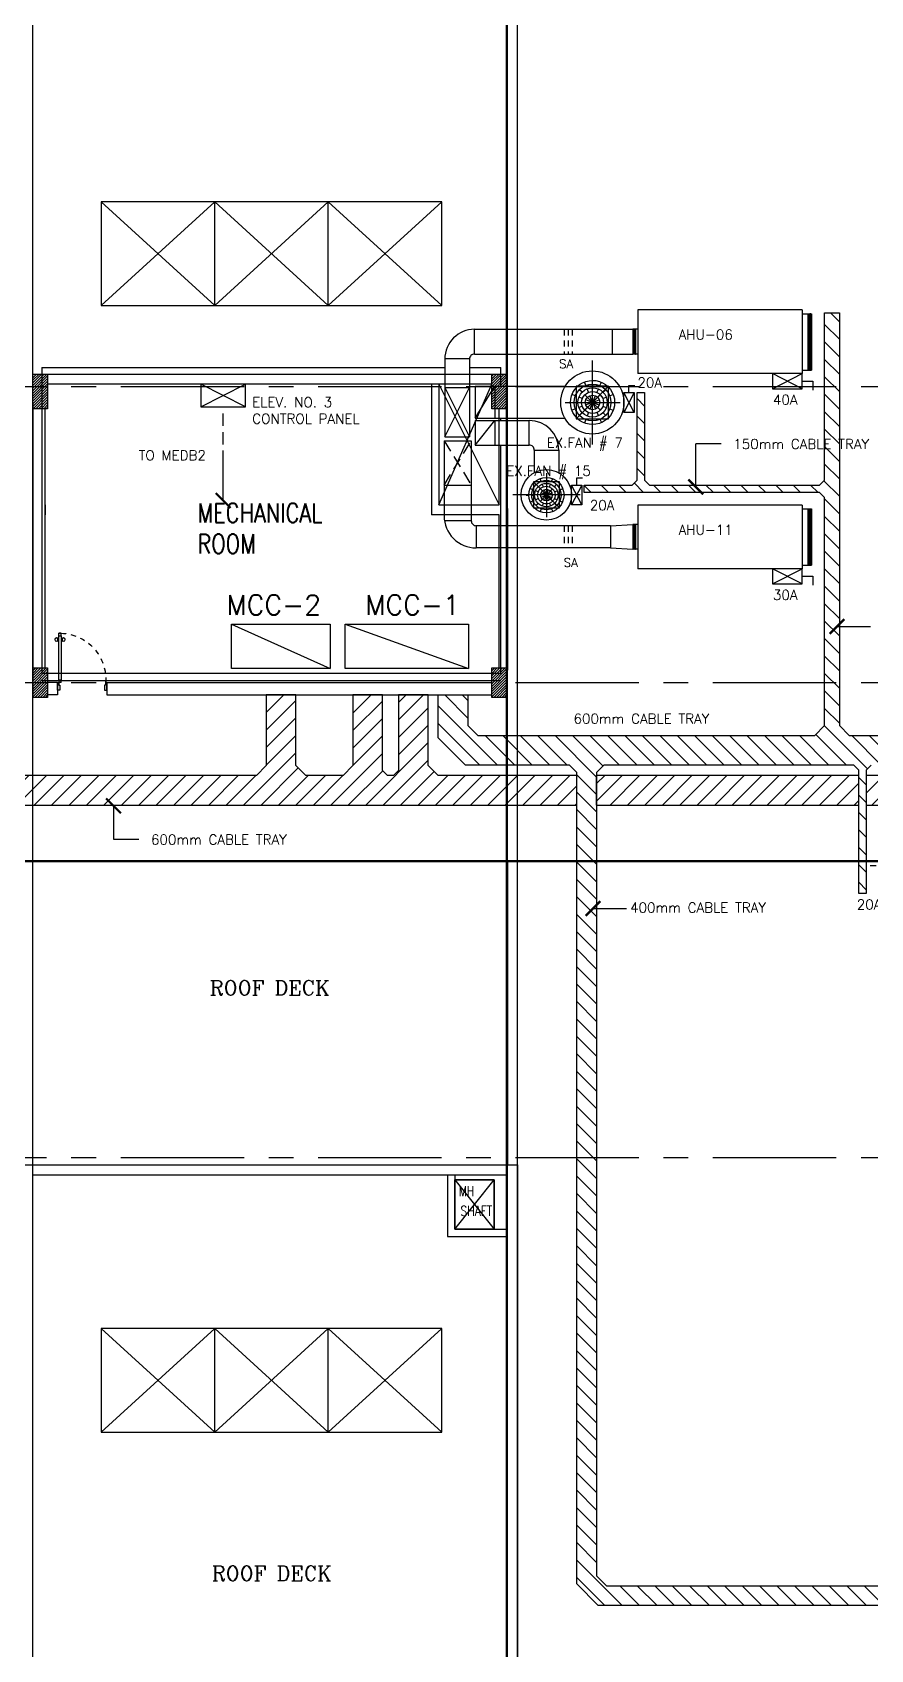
# Model space of a CAD drawing. Extents: x 88808.2 to 88901.9, y 39921.6 to 40000.1.
# Drawn here: x 88851.14 to 88868.13, y 39940.11 to 39972.87 of the extents above; entities that cross this region are included whole.
import ezdxf
from ezdxf.enums import TextEntityAlignment as Align

# ---------------------------------------------------------------- set-up
doc = ezdxf.new("R2010")
doc.units = 0
doc.header["$MEASUREMENT"] = 0
for name, pattern in [('CENTERX2', [4, 2.5, -0.5, 0.5, -0.5]), ('HIDDEN', [0.375, 0.25, -0.125]), ('HIDDEN2', [0.1875, 0.125, -0.0625])]:
    doc.linetypes.add(name, pattern=pattern)
doc.layers.get('0').update_dxf_attribs({"color": 9, "linetype": 'CONTINUOUS'})
for name, color, linetype in [('AXES', 11, 'CENTERX2'), ('COL', 9, 'CONTINUOUS'), ('DOOR', 9, 'CONTINUOUS'), ('DOOR-NO', 11, 'CONTINUOUS'), ('DUCT', 11, 'CONTINUOUS'), ('E-HATCH', 11, 'CONTINUOUS'), ('E-SOCKETS', 4, 'CONTINUOUS'), ('E-TRAY', 2, 'CONTINUOUS'), ('EJ', 9, 'CONTINUOUS'), ('EXDUCT', 11, 'CONTINUOUS'), ('HAT', 9, 'CONTINUOUS'), ('PSUPPLY', 11, 'HIDDEN'), ('RM-NAME', 2, 'CONTINUOUS'), ('ROOF', 9, 'CONTINUOUS'), ('ROOF1', 11, 'CONTINUOUS'), ('SAD', 11, 'CONTINUOUS'), ('SHAFT', 9, 'CONTINUOUS'), ('TEXT-AC', 2, 'CONTINUOUS'), ('TXT', 6, 'CONTINUOUS'), ('WALL', 9, 'CONTINUOUS'), ('WIN', 9, 'CONTINUOUS')]:
    doc.layers.add(name, color=color, linetype=linetype)
doc.styles.add('ROMANC', font='romanc', dxfattribs={"height": 0.1})
doc.styles.add('ROMANS', font='ROMANS.shx')
doc.dimstyles.new('STANDARD in', dxfattribs={"dimtxt": 0.24, "dimasz": 0.1, "dimexe": 0.07, "dimexo": 0.07, "dimgap": 0.05, "dimtad": 1, "dimdec": 3, "dimzin": 0, "dimdsep": 46, "dimtxsty": 'ROMANS', "dimblk": 'ARCHTICK', "dimcen": 0.05, "dimdle": 0.05, "dimclrd": 4, "dimclre": 4, "dimclrt": 2, "dimadec": 0, "dimazin": 0, "dimtfac": 1, "dimtdec": 3, "dimtmove": 2, "dimatfit": 3, "dimldrblk": 'ARCHTICK', "dimfxl": 0, "dimtolj": 1, "dimtzin": 0, "dimarcsym": 0})
pattern_1 = [(45, (0, 0), (-0.1767766952966369, 0.1767766952966369), [])]

# ---------------------------------------------------------------- blocks, each defined once
blk = doc.blocks.new('C11')
at = {"layer": 'HAT'}
h = blk.add_hatch(dxfattribs=at)
h.set_pattern_fill('ANSI31', color=256, scale=300, style=0)
h.set_pattern_definition([(45, (-248556.1822811713, -75061.0053373936), (-26.51650429449553, 26.51650429449553), [])])
h.paths.add_polyline_path([(300.0000000000291, 700), (-2.91038304567337e-11, 700), (0, 349.9999999998981), (300.0000000000291, 349.9999999998981)])
h.paths.add_polyline_path([(300, 349.9999999998981), (-2.91038304567337e-11, 349.9999999998981), (-2.91038304567337e-11, 0), (300.0000000000291, 0)])
at = {"layer": 'COL'}
blk.add_lwpolyline([(300.0000000000291, 700), (299.9999999999709, 0), (0, 0), (0, 700)], close=True, dxfattribs=at)
blk = doc.blocks.new('STL-DR')
at = {"layer": 'DOOR', "color": 0, "linetype": 'ByBlock'}
blk.add_line((0, -150), (0, 0), dxfattribs=at)
at = {"layer": 'DOOR', "linetype": 'ByBlock'}
for p, q in [((50, 0), (0, 0)), ((50, -100), (50, 0)), ((0, -150), (25, -150)), ((25, -150), (25, -100)), ((25, -100), (50, -100)), ((25, -200), (25, -150)), ((75, -150), (25, -150)), ((25, -200), (25, -1100)), ((75, -200), (25, -200)), ((75, -150), (75, -200)), ((75, -1100), (75, -200)), ((950.0000000160071, -0.0006326885195448995), (1000.000000016007, -0.0006326885195448995)), ((950.0000000160071, -100.0006326885195), (950.0000000160071, -0.0006326885195448995)), ((975.0000000160071, -100.0006326885195), (950.0000000160071, -100.0006326885195)), ((975.0000000160071, -150.0006326885195), (975.0000000160071, -100.0006326885195)), ((1000.000000016007, -150.0006326885195), (975.0000000160071, -150.0006326885195)), ((1000.000000016007, -0.0006326885195448995), (999.9990509967902, -150.0006326855219)), ((25, -977.6424572214019), (17.79999999993015, -977.6424572214019)), ((17.79999999993015, -977.6424572214019), (17.79999999993015, -1067.642457221402)), ((75, -977.6424572214019), (82.20000000006985, -977.6424572214019)), ((82.20000000006985, -977.6424572214019), (82.20000000006985, -1067.642457221402)), ((8.79999999993015, -1055.042457221396), (8.79999999993015, -990.2424572214077)), ((17.79999999993015, -990.2424572214077), (8.79999999993015, -990.2424572214077)), ((17.79999999993015, -1055.042457221396), (8.79999999993015, -1055.042457221396)), ((17.79999999993015, -1055.042457221396), (17.79999999993015, -990.2424572214077)), ((25, -1067.642457221402), (17.79999999993015, -1067.642457221402)), ((25, -1100), (25, -1150)), ((25, -1100), (75, -1100)), ((75, -1150), (25, -1150)), ((25, -1150), (75, -1150)), ((75, -1067.642457221402), (82.20000000006985, -1067.642457221402)), ((75, -1100), (74.99999999947613, -1150.000000000029)), ((82.20000000006985, -1055.042457221396), (82.20000000006985, -990.2424572214077)), ((82.20000000006985, -990.2424572214077), (91.20000000006985, -990.2424572214077)), ((82.20000000006985, -1055.042457221396), (91.20000000006985, -1055.042457221396)), ((91.20000000006985, -1055.042457221396), (91.20000000006985, -990.2424572214077))]:
    blk.add_line(p, q, dxfattribs=at)
for centre in [(-23.53094421501737, -1022.642457221402), (123.5309442149592, -1022.642457221402)]:
    blk.add_circle(centre, 32.39999999998526, dxfattribs=at)
at = {"layer": 'DOOR', "linetype": 'HIDDEN', "ltscale": 0.5}
blk.add_arc((50.00000000052387, -222.5000458554423), 927.8368202103898, 271.5439868647686, 4.481552091093287, dxfattribs=at)
at = {"layer": 'WALL'}
for p, q in [((0, 0), (-0.0009490192169323564, -149.9999999970023)), ((0, 0), (0, -150.0000000002328)), ((1000, 0), (1000, -150.0000000002328))]:
    blk.add_line(p, q, dxfattribs=at)

msp = doc.modelspace()

# ---------------------------------------------------------------- hatches: boundary and pattern name
at = {"layer": 'DOOR-NO'}
h = msp.add_hatch(dxfattribs=at)
h.set_pattern_fill('ANSI37', color=11, scale=100, angle=180, style=0)
h.set_pattern_definition([(225.0000004168816, (88857.81323463088, 40126.0269487162), (0.008838834670166067, -0.008838834798788048), []), (314.9999995831184, (88857.81323463088, 40126.0269487162), (0.008838834670166074, 0.008838834798788041), [])])
h.paths.add_polyline_path([(88863.35809041101, 39966.86032951705), (88863.30809041155, 39966.86032951705), (88863.30809041155, 39966.3543295151), (88863.35809041101, 39966.3543295151)])
h = msp.add_hatch(dxfattribs=at)
h.set_pattern_fill('ANSI37', color=11, scale=100, angle=180, style=0)
h.set_pattern_definition([(225.0000004168816, (88857.81323463088, 40122.07287306826), (0.008838834670166067, -0.008838834798788048), []), (314.9999995831184, (88857.81323463088, 40122.07287306826), (0.008838834670166074, 0.008838834798788041), [])])
h.paths.add_polyline_path([(88863.35809041101, 39962.90625386911), (88863.30809041155, 39962.90625386911), (88863.30809041155, 39962.40025386717), (88863.35809041101, 39962.40025386717)])
at = {"layer": 'E-HATCH', "linetype": 'Continuous'}
h = msp.add_hatch(dxfattribs=at)
h.set_pattern_fill('ANSI31', color=256, scale=2, style=0)
h.set_pattern_definition(pattern_1)
h.paths.add_polyline_path([(88858.33625803418, 39957.81850038764), (88858.23625803417, 39957.91850038763), (88858.23625803417, 39959.44956244052), (88857.63625803417, 39959.44956244052), (88857.63625803411, 39958.01850038758), (88857.43625803415, 39957.81850038764), (88856.67891338178, 39957.81850038763), (88856.4789133818, 39958.0185003876), (88856.47891338178, 39959.44956244052), (88855.87891338178, 39959.44956244052), (88855.87891338176, 39958.01850038762), (88855.67891338178, 39957.81850038763), (88850.26457058503, 39957.81850038763), (88849.96457058503, 39958.11850038762), (88849.96457058504, 39968.69467514921), (88849.63883465373, 39969.02041108052), (88845.46961156889, 39969.02041108051), (88845.4696115689, 39968.72041108052), (88849.51457058503, 39968.7204110805), (88849.66457058504, 39968.57041108049), (88849.66457058504, 39958.11850038762), (88849.36457058504, 39957.81850038763), (88841.15436712197, 39957.81850038763), (88841.05436712196, 39957.91850038761), (88841.05436712196, 39961.44229156343), (88840.90436712196, 39961.44229156343), (88840.90436712197, 39957.91850038763), (88840.80436712195, 39957.81850038763), (88836.3219243532, 39957.81850038763), (88836.22192435319, 39957.91850038764), (88836.22192435319, 39959.48082335661), (88836.0719243532, 39959.48082335661), (88836.0719243532, 39957.91850038763), (88835.97192435317, 39957.81850038762), (88830.6501744231, 39957.81850038763), (88830.45017442311, 39958.01850038764), (88830.45017442312, 39965.44347940561), (88830.05017442313, 39965.44347940561), (88830.05017442314, 39958.01850038762), (88829.65017442315, 39957.61850038762), (88823.75195468609, 39957.61850038762), (88823.55195468607, 39957.81850038761), (88823.55195468613, 39976.09239036471), (88823.15195468614, 39976.09239036471), (88823.15195468618, 39957.65281496257), (88823.58626926116, 39957.21850038761), (88840.34791398382, 39957.21850038762), (88840.44791398382, 39957.11850038762), (88840.44791398382, 39953.9044316287), (88840.34791398383, 39953.80443162871), (88834.4024032548, 39953.80443162868), (88834.21453528912, 39953.616563663), (88834.21453528915, 39951.09124123731), (88834.36453528913, 39951.09124123731), (88834.36453528915, 39953.55443162868), (88834.46453528914, 39953.65443162867), (88837.91193010478, 39953.6544316287), (88838.01193010477, 39953.55443162868), (88838.01193010478, 39952.53130537448), (88838.16193010476, 39952.53130537448), (88838.16193010478, 39953.55443162868), (88838.26193010477, 39953.65443162869), (88840.34791398383, 39953.65443162873), (88840.44791398382, 39953.55443162871), (88840.44791398384, 39952.65165092549), (88840.59791398382, 39952.65165092549), (88840.59791398382, 39957.11850038764), (88840.69791398382, 39957.21850038762), (88849.36457058504, 39957.21850038762), (88849.66457058504, 39956.9185003876), (88849.66457058502, 39952.02528535468), (88849.51457058504, 39951.8752853547), (88847.47559725514, 39951.87528535468), (88847.47559725514, 39951.57528535468), (88849.51457058504, 39951.57528535472), (88849.66457058504, 39951.42528535473), (88849.66457058504, 39945.59063363205), (88849.46457058504, 39945.39063363204), (88845.81085035842, 39945.39063363205), (88845.66085035841, 39945.54063363204), (88845.6608503584, 39946.75530157794), (88845.3608503584, 39946.75530157794), (88845.36085035844, 39945.54063363204), (88845.11085035844, 39945.29063363204), (88831.66369850321, 39945.29063363202), (88831.51369850321, 39945.44063363202), (88831.5136985032, 39946.73384207536), (88831.2136985032, 39946.73384207536), (88831.21369850324, 39945.31636956328), (88831.53943443448, 39944.99063363204), (88849.63025600999, 39944.99063363203), (88850.06457058503, 39945.4249482071), (88850.06457058503, 39956.9185003876), (88850.36457058505, 39957.21850038764), (88862.172914931, 39957.21850038764), (88862.172914931, 39957.81850038761), (88859.36039222652, 39957.81850038761), (88859.16039222653, 39958.0185003876), (88859.16039222655, 39959.44956244051), (88858.56039222654, 39959.44956244052), (88858.56039222651, 39957.91850038763), (88858.46039222651, 39957.81850038764)])
h = msp.add_hatch(dxfattribs=at)
h.set_pattern_fill('ANSI31', color=256, scale=2, angle=90, style=0)
h.set_pattern_definition([(135, (0, 0), (-0.1767766952966369, -0.1767766952966369), [])])
h.paths.add_polyline_path([(88867.88666394423, 39957.92911788131), (88867.78666394422, 39958.02911788131), (88862.722914931, 39958.02911788131), (88862.572914931, 39957.87911788132), (88862.57291493102, 39957.21850038764), (88862.572914931, 39941.60585656758), (88862.77291493099, 39941.40585656757), (88874.8145939299, 39941.40585656757), (88874.9645939299, 39941.55585656757), (88874.9645939299, 39944.61825681263), (88875.26459392991, 39944.61825681263), (88875.2645939299, 39941.55585656757), (88875.4145939299, 39941.40585656757), (88886.2788082541, 39941.40585656757), (88886.52880825412, 39941.15585656757), (88887.0935437024, 39941.15585656757), (88887.19354370241, 39941.25585656756), (88887.19354370241, 39945.91063090294), (88887.0935437024, 39946.01063090293), (88884.69517816484, 39946.01063090296), (88884.69517816484, 39946.16063090294), (88887.0935437024, 39946.16063090295), (88887.19354370241, 39946.26063090293), (88887.1935437024, 39950.76679654349), (88887.0935437024, 39950.86679654349), (88885.05946483031, 39950.86679654351), (88885.05946483031, 39951.01679654352), (88887.15567573674, 39951.01679654352), (88887.34354370242, 39950.82892857786), (88887.3435437024, 39941.1937245332), (88887.1556757368, 39941.00585656757), (88886.42880825413, 39941.00585656756), (88862.60722950606, 39941.00585656757), (88862.17291493098, 39941.44017114265), (88862.172914931, 39957.21850038764), (88862.172914931, 39957.87911788131), (88862.02291493103, 39958.02911788131), (88859.9157809108, 39958.02911788131), (88859.36430904824, 39958.58058974391), (88859.36430904825, 39959.44956244052), (88859.96430904826, 39959.44956244052), (88859.96430904826, 39958.8291178813), (88860.16430904822, 39958.62911788132), (88866.9925046903, 39958.62911788133), (88867.19250469029, 39958.82911788133), (88867.19250469029, 39963.45333200121), (88867.09250469028, 39963.55333200121), (88862.32275487354, 39963.55333200121), (88862.32275487354, 39963.70333200121), (88863.2925977229, 39963.70333200122), (88863.39259772291, 39963.80333200123), (88863.39259772291, 39965.5755340391), (88863.54259772292, 39965.57553403909), (88863.5425977229, 39963.80333200121), (88863.64259772291, 39963.70333200122), (88867.0925046903, 39963.70333200121), (88867.19250469029, 39963.80333200121), (88867.19250469029, 39967.18829264169), (88867.4925046903, 39967.18829264169), (88867.4925046903, 39958.82911788133), (88867.6925046903, 39958.62911788132), (88886.9229152844, 39958.62911788131), (88887.07291528441, 39958.77911788131), (88887.07291528441, 39964.62858373734), (88886.92291528443, 39964.77858373734), (88886.69368503209, 39964.77858373734), (88886.69368503209, 39965.07858373735), (88886.92291528443, 39965.07858373735), (88887.07291528443, 39965.22858373735), (88887.07291528444, 39972.2174695904), (88886.7729152844, 39972.51746959042), (88885.0423424899, 39972.51746959042), (88885.04234248992, 39972.81746959042), (88886.89717935308, 39972.81746959042), (88887.37291528436, 39972.34173365917), (88887.3729152844, 39958.77911788131), (88887.52291528438, 39958.62911788132), (88894.0459882332, 39958.62911788132), (88894.0459882332, 39958.02911788131), (88868.13666394423, 39958.02911788131), (88868.03666394422, 39957.92911788131), (88868.03666394422, 39955.43095238914), (88867.88666394421, 39955.43095238915)])
h = msp.add_hatch(dxfattribs=at)
h.set_pattern_fill('ANSI31', color=256, scale=2, style=0)
h.set_pattern_definition(pattern_1)
h.paths.add_polyline_path([(88862.57291493102, 39957.81850038761), (88862.57291493102, 39957.21850038764), (88867.88666394421, 39957.21850038763), (88867.88666394421, 39957.81850038761)])
h = msp.add_hatch(dxfattribs=at)
h.set_pattern_fill('ANSI31', color=256, scale=2, style=0)
h.set_pattern_definition(pattern_1)
h.paths.add_polyline_path([(88868.03666394422, 39957.21850038763), (88880.14502051628, 39957.21850038762), (88880.34502051628, 39957.01850038762), (88880.34502051628, 39955.66369563985), (88880.9450205163, 39955.66369563984), (88880.9450205163, 39957.26702852505), (88880.39354865371, 39957.81850038762), (88868.03666394422, 39957.81850038761)])
at = {"layer": 'HAT'}
h = msp.add_hatch(dxfattribs=at)
h.set_pattern_fill('ANSI31', color=256, scale=0.3, style=0)
h.set_pattern_definition([(45, (88611.89407616858, 39890.18855710312), (-0.02651650429449553, 0.02651650429449554), [])])
h.paths.add_polyline_path([(88860.75025844976, 39965.94956244052), (88860.45025844975, 39965.94956244052), (88860.45025844975, 39965.59956244052), (88860.75025844976, 39965.59956244052)])
h.paths.add_polyline_path([(88860.75025844976, 39965.59956244052), (88860.45025844975, 39965.59956244052), (88860.45025844975, 39965.24956244052), (88860.75025844976, 39965.24956244052)])
h = msp.add_hatch(dxfattribs=at)
h.set_pattern_fill('ANSI31', color=256, scale=0.3, style=0)
h.set_pattern_definition([(45, (88602.27407616859, 39904.68855710313), (-0.02651650429449553, 0.02651650429449554), [])])
h.paths.add_polyline_path([(88851.45025844975, 39959.99956244052), (88851.15025844975, 39959.99956244052), (88851.15025844975, 39959.69956244052), (88851.45025844975, 39959.69956244052)])
h.paths.add_polyline_path([(88851.45025844975, 39959.69956244052), (88851.15025844975, 39959.69956244052), (88851.15025844975, 39959.39956244052), (88851.45025844975, 39959.39956244052)])
h = msp.add_hatch(dxfattribs=at)
h.set_pattern_fill('ANSI31', color=256, scale=0.3, style=0)
h.set_pattern_definition([(45, (88611.57407616857, 39904.68855710313), (-0.02651650429449553, 0.02651650429449554), [])])
h.paths.add_polyline_path([(88860.75025844974, 39959.99956244052), (88860.45025844974, 39959.99956244052), (88860.45025844974, 39959.69956244052), (88860.75025844974, 39959.69956244052)])
h.paths.add_polyline_path([(88860.75025844974, 39959.69956244052), (88860.45025844974, 39959.69956244052), (88860.45025844974, 39959.39956244052), (88860.75025844974, 39959.39956244052)])

# ---------------------------------------------------------------- linework, layer by layer
at = {"layer": 'AXES'}
for p, q in [((88851.15025844975, 39921.61526879654), (88851.15025844975, 39999.07794392369)), ((88860.75025844974, 39921.61526879654), (88860.75025844974, 39999.07794392369)), ((88860.77025844975, 39921.61526879654), (88860.77025844975, 39999.07794392369)), ((88808.93025844975, 39965.69956244052), (88876.97025844976, 39965.69956244052)), ((88808.93025844975, 39959.69956244052), (88876.97025844976, 39959.69956244052)), ((88809.28025844975, 39956.09956244052), (88876.97025844976, 39956.09956244052)), ((88809.28025844975, 39956.07956244052), (88876.97025844976, 39956.07956244052)), ((88808.93025844975, 39950.07956244052), (88876.97025844976, 39950.07956244052))]:
    msp.add_line(p, q, dxfattribs=at)
at = {"layer": 'COL'}
for p, q in [((88851.45025844975, 39965.94956244052), (88860.75025844976, 39965.94956244051)), ((88860.45025844975, 39965.74956244051), (88851.45025844975, 39965.74956244052)), ((88860.60025844976, 39963.09956244052), (88859.22525844975, 39963.09956244052)), ((88859.37525844976, 39963.29956244052), (88860.60025844975, 39963.29956244052))]:
    msp.add_line(p, q, dxfattribs=at)
for points in [[(88860.75025844976, 39965.94956244052), (88860.75025844976, 39965.24956244052), (88860.45025844975, 39965.24956244052), (88860.45025844975, 39965.94956244052)], [(88851.45025844975, 39959.99956244052), (88851.45025844975, 39959.39956244052), (88851.15025844975, 39959.39956244052), (88851.15025844975, 39959.99956244052)], [(88860.75025844974, 39959.99956244052), (88860.75025844974, 39959.39956244052), (88860.45025844974, 39959.39956244052), (88860.45025844974, 39959.99956244052)]]:
    msp.add_lwpolyline(points, close=True, dxfattribs=at)
at = {"layer": 'DOOR', "color": 0, "linetype": 'Continuous'}
for p, q in [((88850.93025844975, 39949.92956244051), (88860.97025844974, 39949.92956244051)), ((88851.15025844966, 39949.72956244052), (88860.75025844974, 39949.72956244051))]:
    msp.add_line(p, q, dxfattribs=at)
at = {"layer": 'DOOR-NO'}
for p, q in [((88866.73809037481, 39967.25232951855), (88863.40809041048, 39967.25232951855)), ((88863.40809041048, 39967.25232951855), (88863.40809041048, 39965.9623295136)), ((88866.73809037481, 39967.25232951855), (88866.73809037481, 39965.9623295136)), ((88866.73809037481, 39967.17409734197), (88866.92720918427, 39967.17409734197)), ((88866.85066096496, 39967.17409734197), (88866.85066096496, 39966.03156542025)), ((88866.88218088009, 39967.17409734197), (88866.88218088009, 39966.03156542025)), ((88866.90019206551, 39967.18309361191), (88866.90019206551, 39966.04056169019)), ((88866.92720918427, 39967.17409734197), (88866.92720918427, 39966.03156542025)), ((88866.73809037481, 39966.03156542025), (88866.92720918427, 39966.03156542025)), ((88866.73809037481, 39965.9623295136), (88863.40809041048, 39965.9623295136)), ((88866.73809037481, 39963.29825387062), (88863.40809041048, 39963.29825387062)), ((88863.40809041048, 39963.29825387062), (88863.40809041048, 39962.00825386566)), ((88866.73809037481, 39963.29825387062), (88866.73809037481, 39962.00825386566)), ((88866.73809037481, 39963.22002169403), (88866.92720918427, 39963.22002169403)), ((88866.85066096496, 39963.22002169403), (88866.85066096496, 39962.07748977231)), ((88866.88218088009, 39963.22002169403), (88866.88218088009, 39962.07748977231)), ((88866.90019206551, 39963.22901796397), (88866.90019206551, 39962.08648604225)), ((88866.92720918427, 39963.22002169403), (88866.92720918427, 39962.07748977231)), ((88866.73809037481, 39962.07748977231), (88866.92720918427, 39962.07748977231)), ((88866.73809037481, 39962.00825386566), (88863.40809041048, 39962.00825386566))]:
    msp.add_line(p, q, dxfattribs=at)
at = {"layer": 'DOOR-NO', "color": 3}
for p, q in [((88863.40809041048, 39966.86032951705), (88863.30809041155, 39966.86032951705)), ((88863.30809041155, 39966.86032951705), (88863.30809041155, 39966.3543295151)), ((88863.35809041101, 39966.86032951705), (88863.35809041101, 39966.3543295151)), ((88863.40809041048, 39966.3543295151), (88863.30809041155, 39966.3543295151)), ((88863.30809041155, 39962.90625386911), (88863.30809041155, 39962.40025386717)), ((88863.40809041048, 39962.90625386911), (88863.30809041155, 39962.90625386911)), ((88863.35809041101, 39962.90625386911), (88863.35809041101, 39962.40025386717)), ((88863.40809041048, 39962.40025386717), (88863.30809041155, 39962.40025386717))]:
    msp.add_line(p, q, dxfattribs=at)
at = {"layer": 'DUCT'}
for p, q in [((88860.09838230719, 39966.85732951704), (88862.8970437982, 39966.85732951704)), ((88860.09838230719, 39966.35732951511), (88860.09838230719, 39966.85732951704)), ((88862.8970437982, 39966.85732951704), (88863.30809041155, 39966.86032951705)), ((88862.8970437982, 39966.35732951511), (88862.8970437982, 39966.85732951704)), ((88860.09838230719, 39966.35732951511), (88862.8970437982, 39966.35732951511)), ((88862.8970437982, 39966.35732951511), (88863.30809041155, 39966.3543295151)), ((88859.99838230826, 39966.25732951473), (88859.49838231361, 39966.25732951473)), ((88860.11058268318, 39964.51137105428), (88860.5105826789, 39965.0113710562)), ((88860.11058268318, 39965.0113710562), (88861.2096948937, 39965.0113710562)), ((88860.11058268318, 39965.0113710562), (88860.11058268318, 39964.51137105428)), ((88860.5105826789, 39965.0113710562), (88860.5105826789, 39964.51137105428)), ((88861.2096948937, 39964.51137105428), (88861.2096948937, 39965.0113710562)), ((88860.11058268318, 39964.51137105428), (88861.2096948937, 39964.51137105428)), ((88861.30969489262, 39964.41137105389), (88861.80969488727, 39964.41137105389)), ((88861.30969489262, 39964.41137105389), (88861.30969489262, 39963.95189447061)), ((88861.80969488727, 39964.41137105389), (88861.80969488727, 39963.94698671137)), ((88860.03338534977, 39962.97825386939), (88859.49011680626, 39962.97825386939)), ((88860.1333853487, 39962.87825386901), (88860.13237842833, 39962.42825386728)), ((88862.85426507329, 39962.87825386901), (88860.1333853487, 39962.87825386901)), ((88862.85426507329, 39962.87825386901), (88863.30809041155, 39962.90625386911)), ((88862.85426507329, 39962.87825386901), (88862.85426507329, 39962.42825386728)), ((88862.85426507329, 39962.42825386728), (88860.13237842833, 39962.42825386728)), ((88862.85426507329, 39962.42825386728), (88863.30809041155, 39962.40025386717))]:
    msp.add_line(p, q, dxfattribs=at)
at = {"layer": 'DUCT', "color": 11}
for p, q in [((88862.48608688374, 39966.22826290286), (88862.48608688374, 39964.52656581481)), ((88862.81608688021, 39965.705535767), (88862.15608688728, 39965.705535767)), ((88862.15608688728, 39965.705535767), (88862.15608688728, 39965.04553576446)), ((88862.81608688021, 39965.705535767), (88862.15608688728, 39965.04553576446)), ((88862.35504261756, 39965.72177808244), (88862.32742393341, 39965.79150775218)), ((88862.49138662593, 39965.74765594932), (88862.49138662593, 39965.67265594903)), ((88862.63955115898, 39965.71688705334), (88862.66956213757, 39965.7856210556)), ((88862.81608688021, 39965.04553576446), (88862.81608688021, 39965.705535767)), ((88861.93946323918, 39965.37553576573), (88863.04769010801, 39965.37553576573)), ((88862.14413765418, 39965.5092951734), (88862.07401434048, 39965.53590044108)), ((88862.28438579054, 39965.45608406553), (88862.21426134389, 39965.48268976306)), ((88862.2784489675, 39965.58275052299), (88862.22444382122, 39965.63479426217)), ((88862.49138662593, 39965.37754652438), (88862.33245445951, 39965.53070645061)), ((88862.49138662593, 39965.37754652438), (88862.33245445951, 39965.22438659815)), ((88862.49138662593, 39965.37754652438), (88862.35451215185, 39965.42947764156)), ((88862.49138662593, 39965.37754652438), (88862.35451215185, 39965.32561540719)), ((88862.41028007805, 39965.58231851018), (88862.38266132468, 39965.65204835468)), ((88862.49138662593, 39965.37754652438), (88862.4378989484, 39965.51258837035)), ((88862.49138662593, 39965.37754652438), (88862.4378989484, 39965.2425046784)), ((88862.48972800691, 39965.37754652438), (88862.64866017333, 39965.53070645061)), ((88862.48972800691, 39965.37754652438), (88862.62660248099, 39965.42947764156)), ((88862.48972800691, 39965.37754652438), (88862.62660248099, 39965.32561540719)), ((88862.48972800691, 39965.37754652438), (88862.64866017333, 39965.22438659815)), ((88862.49138662593, 39965.37754652438), (88862.54951786603, 39965.51068422852)), ((88862.49138662593, 39965.37754652438), (88862.54951786603, 39965.24440882025)), ((88862.57952908351, 39965.5794187779), (88862.60954015091, 39965.64815298356)), ((88862.69672884232, 39965.45608406553), (88862.76685328897, 39965.48268976306)), ((88862.70266566536, 39965.58275052299), (88862.75667081162, 39965.63479426217)), ((88862.83697697868, 39965.5092951734), (88862.90710029237, 39965.53590044108)), ((88862.14413765418, 39965.24579787535), (88862.07401434048, 39965.21919260768)), ((88862.15608688728, 39965.04553576446), (88862.81608688021, 39965.04553576446)), ((88862.28438579054, 39965.29900898322), (88862.21426134389, 39965.27240328569)), ((88862.2784489675, 39965.17234252577), (88862.22444382122, 39965.12029878658)), ((88862.35504261756, 39965.03331496632), (88862.32742393341, 39964.96358529657)), ((88862.41028007805, 39965.17277453858), (88862.38266132468, 39965.10304469407)), ((88862.49138662593, 39965.00743709943), (88862.49138662593, 39965.08243709972)), ((88862.57952908351, 39965.17567427086), (88862.60954015091, 39965.1069400652)), ((88862.63955115898, 39965.03820599543), (88862.66956213757, 39964.96947199316)), ((88862.69672884232, 39965.29900898322), (88862.76685328897, 39965.27240328569)), ((88862.70266566536, 39965.17234252577), (88862.75667081162, 39965.12029878658)), ((88862.83697697868, 39965.24579787535), (88862.90710029237, 39965.21919260768)), ((88861.29131612269, 39963.76733372887), (88861.29131612269, 39963.23933372684)), ((88861.81931611703, 39963.76733372887), (88861.29131612269, 39963.76733372887)), ((88861.81931611703, 39963.23933372684), (88861.29131612269, 39963.76733372887)), ((88861.39276153027, 39963.66944406328), (88861.35112653952, 39963.71264818092)), ((88861.45152580908, 39963.77689311549), (88861.43024159524, 39963.83299176727)), ((88861.49409469475, 39963.66469460477), (88861.47281013704, 39963.7207941629)), ((88861.55531611986, 39963.94063264987), (88861.55531611986, 39963.0540511419)), ((88861.61975475878, 39963.66469460477), (88861.64103931648, 39963.7207941629)), ((88861.66232364444, 39963.77689311549), (88861.68360785829, 39963.83299176727)), ((88861.72108792326, 39963.66944406328), (88861.762722914, 39963.71264818092)), ((88861.81931611703, 39963.23933372684), (88861.81931611703, 39963.76733372887)), ((88862.23749781965, 39963.50333372786), (88860.87614016901, 39963.50333372786)), ((88861.28153948432, 39963.60816914233), (88861.22575574934, 39963.63026408997)), ((88861.28545230755, 39963.38056230589), (88861.23046510654, 39963.35655352266)), ((88861.26083719112, 39963.49909393404), (88861.32083719048, 39963.49909393404)), ((88861.39310714051, 39963.5639791733), (88861.33732326572, 39963.58607417631)), ((88861.39542692629, 39963.42857996696), (88861.34043956257, 39963.40457111269)), ((88861.55692472676, 39963.49909393404), (88861.43439678756, 39963.62623966904)), ((88861.55692472676, 39963.50042082927), (88861.43439678756, 39963.37327509429)), ((88861.55692472676, 39963.49909393404), (88861.44889125155, 39963.5418840767)), ((88861.55692472676, 39963.49909393404), (88861.450414565, 39963.45258894129)), ((88861.55692472676, 39963.49909393404), (88861.51537983363, 39963.60859351489)), ((88861.55692472676, 39963.50042082927), (88861.51537983363, 39963.39092124842)), ((88861.55692472676, 39963.49909393404), (88861.67945266597, 39963.62623966904)), ((88861.55692472676, 39963.49909393404), (88861.5984696199, 39963.60859351489)), ((88861.55692472676, 39963.49909393404), (88861.66495820197, 39963.5418840767)), ((88861.55692472676, 39963.50042082927), (88861.5984696199, 39963.39092124842)), ((88861.55692472676, 39963.50042082927), (88861.67945266597, 39963.37327509429)), ((88861.55692472676, 39963.49909393404), (88861.66343488853, 39963.45258894129)), ((88861.71842252722, 39963.42857996696), (88861.77340989096, 39963.40457111269)), ((88861.72074231302, 39963.5639791733), (88861.77652618781, 39963.58607417631)), ((88861.8530122624, 39963.49909393404), (88861.79301226305, 39963.49909393404)), ((88861.82839714598, 39963.38056230589), (88861.88338434699, 39963.35655352266)), ((88861.8323099692, 39963.60816914233), (88861.88809370418, 39963.63026408997)), ((88861.29131612269, 39963.23933372684), (88861.81931611703, 39963.23933372684)), ((88861.39276153027, 39963.33007070005), (88861.35112653952, 39963.2868665824)), ((88861.45152580908, 39963.22262164782), (88861.43024159524, 39963.16652299606)), ((88861.49409469475, 39963.33482015855), (88861.47281013704, 39963.27872060041)), ((88861.61975475878, 39963.33482015855), (88861.64103931648, 39963.27872060041)), ((88861.66232364444, 39963.22262164782), (88861.68360785829, 39963.16652299606)), ((88861.72108792326, 39963.33007070005), (88861.762722914, 39963.2868665824))]:
    msp.add_line(p, q, dxfattribs=at)
at = {"layer": 'DUCT', "color": 1}
for p, q in [((88862.49138662593, 39964.86230022541), (88862.49138662593, 39964.93243709915)), ((88861.14472769358, 39963.49909393404), (88861.20083719176, 39963.49909393404))]:
    msp.add_line(p, q, dxfattribs=at)
at = {"layer": 'DUCT'}
for centre, major_axis, ratio, start_param, end_param in [((88860.09838230719, 39966.25732951473), (-0.4242640672600828, 0.4242640672600829), 0.9999999999755621, -0.7853981634096672, 0.785398163409667), ((88860.09838230719, 39966.25732951473), (-0.07071067787910577, 0.07071067787910577), 0.9999999999069638, -0.7853981634439664, 0.7853981634439662), ((88862.48608688374, 39965.37553576573), (0.4520236833232192, 0.4520236833232192), 0.9999999999833264, 5.497787143773802, 11.78097245095339), ((88861.2096948937, 39964.41137105389), (-0.4242640672569909, 0.4242640672569909), 0.9999999999901382, 3.926990816992173, 5.497787143777207), ((88861.2096948937, 39964.41137105389), (0.07071067787910579, 0.07071067787910577), 0.9999999999069639, 5.49778714373562, 7.068583470623553), ((88861.55531611986, 39963.50333372786), (-0.3616189466588182, 0.3616189466588182), 0.9999999999876742, 3.926990816993404, 10.21017612417299), ((88860.13237842833, 39963.07825386977), (0.4596194061996357, 0.4596194061996356), 0.9999999999702854, 2.356194490177487, 3.926990817002098), ((88860.1333853487, 39962.97825386939), (0.07071067787910579, 0.07071067787910577), 0.9999999999069639, 2.356194490145826, 3.926990817033759)]:
    msp.add_ellipse(centre, major_axis=major_axis, ratio=ratio, start_param=start_param, end_param=end_param, dxfattribs=at)
at = {"layer": 'DUCT', "color": 11}
for centre, major_axis, ratio, start_param, end_param in [((88862.49138662593, 39965.37553576573), (0.3161617117333763, 0.3161617117333763), 0.9999999999875333, 5.497787143775905, 11.78097245095549), ((88862.49138662593, 39965.37553576573), (-0.2631287033279569, 0.2631287033279569), 0.9999999999740531, 3.926990817000215, 10.2101761241798), ((88862.49138662593, 39965.37553576573), (0.210095694922617, 0.210095694922617), 0.9999999999530108, 5.497787143758643, 11.78097245093823), ((88862.49138662593, 39965.37553576573), (-0.1570626865112668, 0.1570626865112669), 0.9999999999942911, 3.926990816990096, 10.21017612416968), ((88862.49138662593, 39965.37553576573), (0.1040296781118576, 0.1040296781118576), 0.9999999998480927, 5.497787143706184, 11.78097245088577), ((88861.55531611986, 39963.49909393404), (0.2529293693902095, 0.2529293693902095), 0.9999999999394492, 5.497787143751863, 11.78097245093145), ((88861.55531611986, 39963.49909393404), (0.2105029626604121, 0.2105029626604121), 0.9999999999681719, 5.497787143766224, 11.78097245094581), ((88861.55531611986, 39963.49909393404), (0.1680765559389392, 0.1680765559389392), 0.999999999912338, 5.497787143738307, 11.78097245091789), ((88861.55531611986, 39963.49909393404), (0.1256501492091418, 0.1256501492091418), 0.999999999951303, 5.497787143757789, 11.78097245093738), ((88861.55531611986, 39963.49909393404), (0.08322374248475399, 0.08322374248475399), 0.9999999998999929, 5.497787143732134, 11.78097245091172)]:
    msp.add_ellipse(centre, major_axis=major_axis, ratio=ratio, start_param=start_param, end_param=end_param, dxfattribs=at)
at = {"layer": 'E-SOCKETS'}
for p, q in [((88863.22836107465, 39965.57553403909), (88863.22836107465, 39965.71822004663)), ((88863.22836107465, 39965.71822004663), (88863.3491041336, 39965.71822004663)), ((88866.73809037481, 39965.80780526243), (88866.95211938613, 39965.80780526243)), ((88866.95211938613, 39965.80780526243), (88866.95211938613, 39965.62669067403)), ((88866.73809037481, 39961.8537296145), (88866.95211938613, 39961.8537296145)), ((88866.95211938613, 39961.8537296145), (88866.95211938613, 39961.67261502609)), ((88868.23420016708, 39955.98917459262), (88868.11345710813, 39955.98917459262))]:
    msp.add_line(p, q, dxfattribs=at)
at = {"layer": 'E-SOCKETS', "linetype": 'HIDDEN'}
msp.add_line((88855.00641543651, 39964.15172392796), (88855.00641543651, 39965.28598968706), dxfattribs=at)
at = {"layer": 'E-SOCKETS', "linetype": 'Continuous'}
for p, q in [((88855.17606182084, 39960.88716307293), (88857.17606182084, 39959.98716307292)), ((88857.47606182084, 39960.88716307293), (88859.97606182084, 39959.98716307292))]:
    msp.add_line(p, q, dxfattribs=at)
at = {"layer": 'E-SOCKETS'}
for points in [[(88854.55641932145, 39965.74956244052), (88854.55641932145, 39965.28598968706), (88855.45641155157, 39965.28598968706), (88855.45641155157, 39965.28598968706)], [(88854.55641932145, 39965.74956244052), (88854.55641932145, 39965.28598968706), (88855.45641155157, 39965.28598968706), (88855.45641155157, 39965.74956244052)], [(88854.55641932145, 39965.74956244052), (88854.55641932145, 39965.28598968706), (88855.45641155157, 39965.74956244052), (88855.45641155157, 39965.74956244052)], [(88866.13809555472, 39965.9623295136), (88866.13809555472, 39965.65328101128), (88866.73809037481, 39965.9623295136), (88866.73809037481, 39965.9623295136)], [(88866.13809555472, 39965.9623295136), (88866.13809555472, 39965.65328101128), (88866.73809037481, 39965.65328101128), (88866.73809037481, 39965.9623295136)], [(88866.13809555472, 39965.9623295136), (88866.13809555472, 39965.65328101128), (88866.73809037481, 39965.65328101128), (88866.73809037481, 39965.65328101128)], [(88863.12534490721, 39965.57553403909), (88863.3313772421, 39965.57553403909), (88863.3313772421, 39965.17553749237), (88863.3313772421, 39965.17553749237)], [(88863.12534490721, 39965.57553403909), (88863.3313772421, 39965.57553403909), (88863.3313772421, 39965.17553749237), (88863.12534490721, 39965.17553749237)], [(88863.12534490721, 39965.57553403909), (88863.3313772421, 39965.57553403909), (88863.12534490721, 39965.17553749237), (88863.12534490721, 39965.17553749237)], [(88862.06672253864, 39963.70333200121), (88862.27275487353, 39963.70333200121), (88862.06672253864, 39963.30333545449), (88862.06672253864, 39963.30333545449)], [(88862.06672253864, 39963.70333200121), (88862.27275487353, 39963.70333200121), (88862.27275487353, 39963.30333545449), (88862.06672253864, 39963.30333545449)], [(88862.06672253864, 39963.70333200121), (88862.27275487353, 39963.70333200121), (88862.27275487353, 39963.30333545449), (88862.27275487353, 39963.30333545449)], [(88866.13809555472, 39962.00825386566), (88866.13809555472, 39961.69920536335), (88866.73809037481, 39961.69920536335), (88866.73809037481, 39961.69920536335)], [(88866.13809555472, 39962.00825386566), (88866.13809555472, 39961.69920536335), (88866.73809037481, 39961.69920536335), (88866.73809037481, 39962.00825386566)], [(88866.13809555472, 39962.00825386566), (88866.13809555472, 39961.69920536335), (88866.73809037481, 39962.00825386566), (88866.73809037481, 39962.00825386566)]]:
    msp.add_lwpolyline(points, close=True, dxfattribs=at)
at = {"layer": 'E-SOCKETS', "linetype": 'Continuous'}
for points in [[(88855.17606182084, 39960.88716307293), (88857.17606182084, 39960.88716307293), (88857.17606182084, 39959.98716307292), (88855.17606182084, 39959.98716307292)], [(88857.47606182084, 39960.88716307293), (88859.97606182084, 39960.88716307293), (88859.97606182084, 39959.98716307292), (88857.47606182084, 39959.98716307292)]]:
    msp.add_lwpolyline(points, close=True, dxfattribs=at)
at = {"layer": 'E-TRAY', "color": 4}
for p, q in [((88863.15336107466, 39965.57553403909), (88863.30336107465, 39965.57553403909)), ((88865.09776190005, 39964.53423130218), (88864.58355784233, 39964.53423130218)), ((88862.16973870608, 39963.84601800876), (88862.29048176503, 39963.84601800876)), ((88862.16973870608, 39963.70333200121), (88862.16973870608, 39963.84601800876)), ((88862.09473870609, 39963.70333200121), (88862.24473870608, 39963.70333200121)), ((88862.57291493099, 39957.21850038764), (88862.572914931, 39957.81850038761)), ((88853.29867859962, 39956.52135324044), (88852.7844745419, 39956.52135324044))]:
    msp.add_line(p, q, dxfattribs=at)
for points in [[(88886.42880825413, 39941.00585656756), (88862.60722950606, 39941.00585656757), (88862.17291493098, 39941.44017114265), (88862.172914931, 39957.21850038764), (88862.172914931, 39957.87911788131), (88862.02291493103, 39958.02911788131), (88859.9157809108, 39958.02911788131), (88859.36430904824, 39958.58058974391), (88859.36430904825, 39959.44956244052), (88859.96430904826, 39959.44956244052), (88859.96430904826, 39958.8291178813), (88860.16430904822, 39958.62911788132), (88866.9925046903, 39958.62911788133), (88867.19250469029, 39958.82911788133), (88867.19250469029, 39963.45333200121), (88867.09250469028, 39963.55333200121), (88862.32275487354, 39963.55333200121), (88862.32275487354, 39963.70333200121), (88863.2925977229, 39963.70333200122), (88863.39259772291, 39963.80333200123), (88863.39259772291, 39965.5755340391), (88863.54259772292, 39965.57553403909), (88863.5425977229, 39963.80333200121), (88863.64259772291, 39963.70333200122), (88867.0925046903, 39963.70333200121), (88867.19250469029, 39963.80333200121), (88867.19250469029, 39967.18829264169), (88867.4925046903, 39967.18829264169), (88867.4925046903, 39958.82911788133), (88867.6925046903, 39958.62911788132), (88886.9229152844, 39958.62911788131)], [(88850.36457058505, 39957.21850038764), (88862.172914931, 39957.21850038764), (88862.172914931, 39957.81850038761), (88859.36039222652, 39957.81850038761), (88859.16039222653, 39958.0185003876), (88859.16039222655, 39959.44956244051), (88858.56039222654, 39959.44956244052), (88858.56039222651, 39957.91850038763), (88858.46039222651, 39957.81850038764), (88858.33625803418, 39957.81850038764), (88858.23625803417, 39957.91850038763), (88858.23625803417, 39959.44956244052), (88857.63625803417, 39959.44956244052), (88857.63625803411, 39958.01850038758), (88857.43625803415, 39957.81850038764), (88856.67891338178, 39957.81850038763), (88856.4789133818, 39958.0185003876), (88856.47891338178, 39959.44956244052), (88855.87891338178, 39959.44956244052), (88855.87891338176, 39958.01850038762), (88855.67891338178, 39957.81850038763), (88850.26457058503, 39957.81850038763)], [(88868.13666394423, 39958.02911788131), (88868.03666394422, 39957.92911788131), (88868.03666394422, 39955.43095238914), (88867.88666394421, 39955.43095238915), (88867.88666394423, 39957.92911788131), (88867.78666394422, 39958.02911788131), (88862.722914931, 39958.02911788131), (88862.572914931, 39957.87911788132), (88862.57291493102, 39957.21850038764), (88862.572914931, 39941.60585656758), (88862.77291493099, 39941.40585656757), (88874.8145939299, 39941.40585656757)], [(88867.88666394423, 39957.81850038761), (88862.572914931, 39957.81850038761)], [(88862.57291493099, 39957.21850038764), (88867.88666394423, 39957.21850038763)]]:
    msp.add_lwpolyline(points, dxfattribs=at)
msp.add_lwpolyline([(88868.03666394422, 39957.21850038763), (88880.14502051628, 39957.21850038762), (88880.34502051628, 39957.01850038762), (88880.34502051628, 39955.66369563985), (88880.9450205163, 39955.66369563984), (88880.9450205163, 39957.26702852505), (88880.39354865371, 39957.81850038762), (88868.03666394422, 39957.81850038761)], close=True, dxfattribs=at)
at = {"layer": 'EJ'}
for p, q in [((88851.15025844972, 39928.2295624405), (88851.15025844972, 39987.54956244052)), ((88860.75025844974, 39928.2295624405), (88860.75025844974, 39987.54956244052)), ((88860.77025844975, 39928.2295624405), (88860.77025844976, 39987.54956244052)), ((88860.77025844973, 39929.23414704179), (88860.77025844976, 39987.54956244052)), ((88860.75025844976, 39965.94956244052), (88860.75025844976, 39977.49956244051)), ((88860.77025844975, 39965.94956244052), (88860.77025844976, 39977.49956244052)), ((88818.48025844975, 39956.09956244052), (88894.0459882332, 39956.09956244052)), ((88818.48025844975, 39956.07956244052), (88894.0459882332, 39956.07956244052)), ((88860.77025844976, 39936.07956244051), (88860.77025844977, 39949.92956244051))]:
    msp.add_line(p, q, dxfattribs=at)
at = {"layer": 'EJ', "color": 8}
for p, q in [((88860.75025844976, 39963.29956244052), (88860.75025844974, 39965.94956244051)), ((88860.77025844975, 39959.99956244052), (88860.77025844975, 39965.24956244052)), ((88860.75025844976, 39959.99956244052), (88860.75025844976, 39963.09956244052)), ((88860.77025844975, 39963.22456244052), (88860.77025844975, 39959.94956244052)), ((88860.75025844976, 39956.07956244052), (88860.75025844974, 39949.92956244052)), ((88860.77025844975, 39956.07956244052), (88860.77025844975, 39949.92956244051))]:
    msp.add_line(p, q, dxfattribs=at)
at = {"layer": 'EXDUCT', "linetype": 'ByBlock'}
for p, q in [((88860.11372567122, 39965.70837207333), (88860.11372567122, 39965.05837207083)), ((88860.11372567122, 39965.05837207083), (88860.51372566694, 39965.70837207333)), ((88860.11372567122, 39965.70837207333), (88861.94031146273, 39965.70837207333)), ((88860.51372566694, 39965.70837207333), (88860.51372566694, 39965.05837207083)), ((88860.11372567122, 39965.05837207083), (88861.93105714743, 39965.05837207083))]:
    msp.add_line(p, q, dxfattribs=at)
at = {"layer": 'PSUPPLY', "color": 2, "linetype": 'HIDDEN'}
for p, q in [((88859.48237843529, 39964.60122191143), (88860.03338534977, 39963.70122190798)), ((88859.48237843529, 39963.70122190798), (88860.03338534977, 39964.60122191143))]:
    msp.add_line(p, q, dxfattribs=at)
at = {"layer": 'PSUPPLY', "linetype": 'Continuous'}
for p, q in [((88859.48237843529, 39964.60122191143), (88859.48237843529, 39963.07825386977)), ((88860.03338534977, 39964.60122191143), (88860.03338534977, 39962.97825386939))]:
    msp.add_line(p, q, dxfattribs=at)
at = {"layer": 'ROOF'}
for p, q in [((88860.97025844976, 39929.23414704179), (88860.97025844974, 39987.34956244053)), ((88851.15025844975, 39965.95205991483), (88851.15025844975, 39977.49956244051)), ((88860.75025844976, 39949.92956244051), (88860.75025844976, 39936.07956244051)), ((88860.97025844974, 39949.92956244051), (88860.97025844977, 39928.42956244053))]:
    msp.add_line(p, q, dxfattribs=at)
at = {"layer": 'ROOF', "linetype": 'Continuous'}
for p, q in [((88859.37525844976, 39963.29956244052), (88860.45025844975, 39965.74956244051)), ((88859.37525844976, 39965.74956244052), (88860.60025844975, 39963.29956244052))]:
    msp.add_line(p, q, dxfattribs=at)
at = {"layer": 'ROOF1'}
for p, q in [((88859.43489476442, 39969.43716310961), (88852.53489483832, 39969.43716310961)), ((88852.53489483832, 39969.43716310961), (88852.53489483832, 39967.33716310154)), ((88859.43489476442, 39967.33716310154), (88859.43489476442, 39969.43716310961)), ((88852.53489483832, 39967.33716310154), (88859.43489476442, 39967.33716310154)), ((88859.43489584456, 39946.61716302194), (88852.53489591846, 39946.61716302194)), ((88852.53489591846, 39946.61716302194), (88852.53489591846, 39944.51716301387)), ((88859.43489584456, 39944.51716301387), (88859.43489584456, 39946.61716302194)), ((88852.53489591846, 39944.51716301387), (88859.43489584456, 39944.51716301387))]:
    msp.add_line(p, q, dxfattribs=at)
at = {"layer": 'SAD', "color": 2, "linetype": 'HIDDEN2'}
for p, q in [((88861.91838075522, 39966.85732951704), (88861.91838075522, 39966.35732951511)), ((88861.9957947852, 39966.85732951704), (88861.9957947852, 39966.35732951511)), ((88862.07873858835, 39966.85732951704), (88862.07873858835, 39966.35732951511)), ((88861.91838075522, 39962.87825386901), (88861.91838075522, 39962.42825386728)), ((88861.9957947852, 39962.87825386901), (88861.9957947852, 39962.42825386728)), ((88862.07873858835, 39962.87825386901), (88862.07873858835, 39962.42825386728))]:
    msp.add_line(p, q, dxfattribs=at)
at = {"layer": 'SAD'}
for p, q in [((88859.49838231361, 39966.25732951473), (88859.49838231361, 39964.67800926658)), ((88859.99838230826, 39966.25732951473), (88859.99838230826, 39964.67800926658)), ((88859.49838231361, 39965.67800927042), (88859.99838230826, 39965.67800927042)), ((88859.49838231361, 39964.67800926658), (88859.99838230826, 39964.67800926658))]:
    msp.add_line(p, q, dxfattribs=at)
at = {"layer": 'SAD', "color": 2}
for p, q in [((88859.49838231361, 39964.67800926658), (88859.99838230826, 39965.67800927042)), ((88859.49838231361, 39965.67800927042), (88859.99838230826, 39964.67800926658))]:
    msp.add_line(p, q, dxfattribs=at)
at = {"layer": 'SAD', "linetype": 'ByBlock'}
for p, q in [((88859.48237843529, 39964.60122191143), (88860.03338534977, 39964.60122191143)), ((88859.48237843529, 39963.70122190798), (88860.03338534977, 39963.70122190798))]:
    msp.add_line(p, q, dxfattribs=at)
at = {"layer": 'SHAFT', "linetype": 'ByBlock'}
for p, q in [((88859.70025844975, 39948.62956244052), (88860.50025844976, 39949.62956244052)), ((88859.70025844975, 39949.62956244052), (88860.50025844976, 39948.62956244052))]:
    msp.add_line(p, q, dxfattribs=at)
at = {"layer": 'SHAFT', "color": 7, "linetype": 'Continuous'}
for points in [[(88859.55025844974, 39949.72956244052), (88859.55025844974, 39948.47956244052), (88860.75025844974, 39948.47956244052)], [(88859.70025844975, 39949.72956244052), (88859.70025844975, 39948.62956244052), (88860.75025844974, 39948.62956244052)]]:
    msp.add_lwpolyline(points, dxfattribs=at)
at = {"layer": 'SHAFT', "linetype": 'ByBlock'}
msp.add_lwpolyline([(88859.70025844975, 39949.62956244052), (88860.50025844974, 39949.62956244052), (88860.50025844974, 39948.62956244052), (88859.70025844975, 39948.62956244052)], close=True, dxfattribs=at)
msp.add_lwpolyline([(88859.70025844975, 39949.62956244052), (88860.50025844974, 39949.62956244052), (88860.50025844974, 39948.62956244052), (88859.70025844975, 39948.62956244052)], close=True, dxfattribs=at)
at = {"layer": 'SHAFT', "linetype": 'ByBlock', "ltscale": 0.3}
msp.add_lwpolyline([(88859.70025844975, 39948.62956244052), (88860.50025844974, 39948.62956244052), (88860.50025844974, 39949.62956244052), (88859.70025844975, 39949.62956244052)], close=True, dxfattribs=at)
at = {"layer": 'WALL'}
for p, q in [((88851.33489593132, 39966.08716309674), (88859.49838231361, 39966.08716309674)), ((88851.33489593132, 39966.08716309674), (88851.33489593132, 39959.88716307292)), ((88859.99838230826, 39966.08716309674), (88860.63489583171, 39966.08716309674)), ((88860.63489583171, 39965.70837207333), (88860.63489583171, 39966.08716309674)), ((88859.22525844975, 39965.74956244052), (88859.22525844975, 39963.09956244052)), ((88859.37525844976, 39965.74956244052), (88859.37525844976, 39963.29956244052)), ((88851.15025844975, 39965.34956244052), (88851.15025844975, 39959.44956244052)), ((88851.40025844974, 39959.99956244051), (88851.40025844975, 39965.24956244052)), ((88860.60025844975, 39963.29956244052), (88860.60025844975, 39965.24956244052)), ((88860.63489583171, 39965.0113710562), (88860.63489583171, 39965.05837207083)), ((88860.63489583171, 39959.88716307292), (88860.63489583171, 39964.51137105428)), ((88851.40025718439, 39963.29956244052), (88851.40025844975, 39963.09956244052)), ((88860.60025844975, 39959.99956244052), (88860.60025844976, 39963.09956244052)), ((88860.63489583171, 39959.88716307292), (88851.33489593132, 39959.88716307292)), ((88860.63489583171, 39959.73716307234), (88851.33489593132, 39959.73716307234)), ((88851.65025844975, 39959.69956244052), (88851.45025844975, 39959.69956244052)), ((88851.65025844975, 39959.44956244052), (88851.45025844975, 39959.44956244052)), ((88851.65025844978, 39959.69956244052), (88851.65025844976, 39959.44956244052)), ((88852.65025939878, 39959.69956244052), (88860.45025844975, 39959.69956244052)), ((88852.6502593988, 39959.69956244052), (88852.6502609805, 39959.44956244052)), ((88852.65026098049, 39959.44956244052), (88860.45025844975, 39959.44956244052))]:
    msp.add_line(p, q, dxfattribs=at)
at = {"layer": 'WIN'}
for p, q in [((88852.53489591846, 39969.43716310961), (88854.83489589383, 39967.33716310154)), ((88854.83489589383, 39969.43716310961), (88852.53489591846, 39967.33716310154)), ((88854.83489589383, 39967.33716310154), (88857.1348958692, 39969.43716310961)), ((88857.1348958692, 39967.33716310154), (88854.83489589383, 39969.43716310961)), ((88854.83489589383, 39967.33716310154), (88854.83489589383, 39969.43716310961)), ((88857.1348958692, 39969.43716310961), (88859.43489584456, 39967.33716310154)), ((88859.43489584456, 39969.43716310961), (88857.1348958692, 39967.33716310154)), ((88857.1348958692, 39967.33716310154), (88857.1348958692, 39969.43716310961)), ((88854.83489589383, 39946.61716302194), (88852.53489591846, 39944.51716301387)), ((88852.53489591846, 39946.61716302194), (88854.83489589383, 39944.51716301387)), ((88857.1348958692, 39944.51716301387), (88854.83489589383, 39946.61716302194)), ((88854.83489589383, 39944.51716301387), (88857.1348958692, 39946.61716302194)), ((88854.83489589383, 39944.51716301387), (88854.83489589383, 39946.61716302194)), ((88859.43489584456, 39946.61716302194), (88857.1348958692, 39944.51716301387)), ((88857.1348958692, 39946.61716302194), (88859.43489584456, 39944.51716301387)), ((88857.1348958692, 39944.51716301387), (88857.1348958692, 39946.61716302194))]:
    msp.add_line(p, q, dxfattribs=at)

# ---------------------------------------------------------------- block references
at = {"layer": 'COL', "xscale": 0.001, "yscale": 0.001, "zscale": 0.001}
msp.add_blockref('C11', (88851.15025844975, 39965.24956244052), dxfattribs=at)
at = {"layer": 'DOOR', "color": 1, "xscale": -0.001, "yscale": 0.001, "zscale": 0.001, "rotation": 180}
msp.add_blockref('STL-DR', (88851.6502593988, 39959.54956244052), dxfattribs=at)

# ---------------------------------------------------------------- texts
at = {"layer": 'E-TRAY', "color": 4, "style": 'ROMANS'}
for s, height, p in [('20A', 0.2, (88863.40019600997, 39965.67798533641)), ('ELEV. NO. 3', 0.2, (88855.59545104661, 39965.28027490295)), ('40A', 0.2, (88866.14601396659, 39965.33098112184)), ('CONTROL PANEL', 0.2, (88855.59545104661, 39964.94509301114)), ('TO MEDB2', 0.2, (88853.29371090198, 39964.2053810767)), ('150mm CABLE TRAY', 0.2, (88865.34333444909, 39964.43352337428)), ('20A', 0.2, (88862.43544863685, 39963.19374097947)), ('MCC-2', 0.4, (88855.07189664207, 39961.07479130985)), ('MCC-1', 0.4, (88857.88291755838, 39961.07479130985)), ('30A', 0.2, (88866.14601396659, 39961.37690547391)), ('600mm CABLE TRAY', 0.2, (88862.10623028319, 39958.86928930083)), ('600mm CABLE TRAY', 0.2, (88853.54425114866, 39956.42064531254)), ('400mm CABLE TRAY', 0.2, (88863.25268898808, 39955.04245235796)), ('20A', 0.2, (88867.84482996013, 39955.10485854433))]:
    msp.add_text(s, height=height, dxfattribs=at).set_placement(p)
at = {"layer": 'RM-NAME', "style": 'ROMANS', "width": 0.9999999854480849}
for s, p in [('AHU-06', (88864.78414892027, 39966.75036261891)), ('EX.FAN # 7', (88862.3336974435, 39964.54571579456)), ('EX.FAN # 15', (88861.59907619205, 39963.97443489252)), ('AHU-11', (88864.78414892027, 39962.79628697097))]:
    msp.add_text(s, height=0.2000000007683411, dxfattribs=at).set_placement(p, align=Align.MIDDLE)
at = {"layer": 'RM-NAME', "color": 9, "style": 'ROMANC', "width": 0.9999999854480849}
for p in [(88855.9423825137, 39953.518890738), (88855.98489588151, 39941.65559367033)]:
    msp.add_text('ROOF DECK', height=0.3000000011525117, dxfattribs=at).set_placement(p, align=Align.MIDDLE)
at = {"layer": 'SHAFT', "style": 'ROMANS', "width": 0.8}
for s, p in [('MH', (88859.93699515438, 39949.39775882837)), ('SHAFT', (88860.13800770912, 39948.9978442037))]:
    msp.add_text(s, height=0.2, dxfattribs=at).set_placement(p, align=Align.MIDDLE)
at = {"layer": 'TEXT-AC', "color": 2, "style": 'ROMANS', "width": 0.9999999854480849}
for p in [(88861.81342611689, 39966.07182618367), (88861.9053332062, 39962.04455588741)]:
    msp.add_text('SA', height=0.1750000006722985, dxfattribs=at).set_placement(p)
at = {"layer": 'TXT', "color": 9, "style": 'ROMANS', "width": 0.8}
for s, p in [('MECHANICAL', (88854.48526292166, 39962.94331105625)), ('ROOM', (88854.48526292166, 39962.31820648535))]:
    msp.add_text(s, height=0.3885166030561891, dxfattribs=at).set_placement(p)

# ---------------------------------------------------------------- leaders
at = {"linetype": 'Continuous'}
for points in [[(88867.44366572362, 39960.83734519446), (88868.12071865729, 39960.83734519446)], [(88862.50031438988, 39955.12415004244), (88863.17736732354, 39955.12415004244)]]:
    msp.add_leader(points, dimstyle='STANDARD in', override={"dimasz": 0.3, "dimgap": 0.05, "dimtad": 0}, dxfattribs=at)
at = {"layer": 'E-TRAY', "color": 4}
for points in [[(88864.58355784233, 39963.66345927631), (88864.58355784233, 39964.53950006291)], [(88855.00641543651, 39963.39156012434), (88855.00641543651, 39964.15172392796)], [(88852.7844745419, 39957.20367493483), (88852.7844745419, 39956.52662200117)]]:
    msp.add_leader(points, dimstyle='STANDARD in', override={"dimasz": 0.3, "dimgap": 0.05, "dimtad": 0}, dxfattribs=at)

doc.saveas('drawing.dxf')
